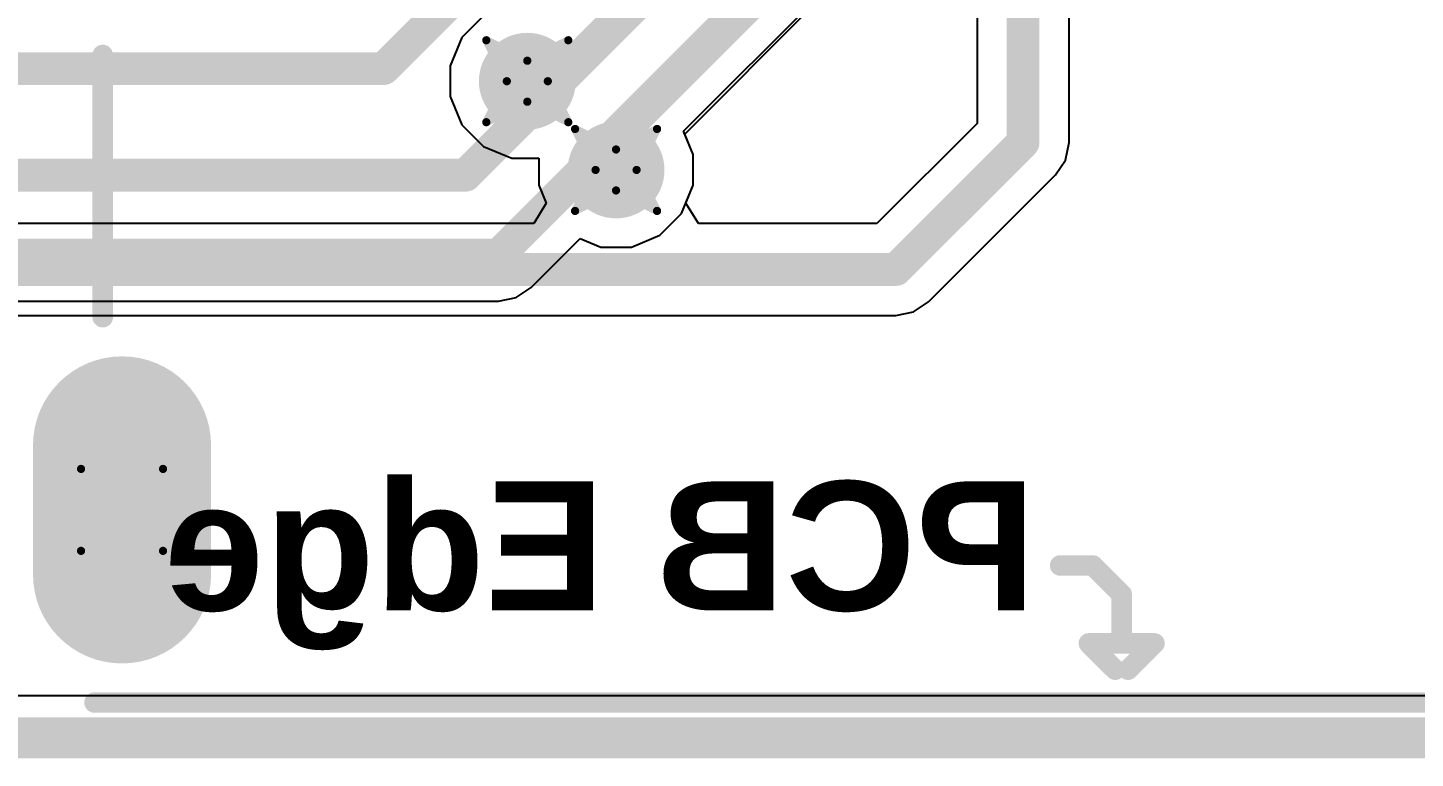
# Model space of a CAD drawing. Header units: inches. Extents: x -11 to 1110, y -7 to 455.
# Drawn here: x 638.62 to 647.21, y -0.13 to 4.4 of the extents above; entities that cross this region are included whole.
import ezdxf

# ---------------------------------------------------------------- set-up
doc = ezdxf.new("R2010")
doc.units = ezdxf.units.IN
for name, color, linetype in [('Board_outline', 216, 'Continuous'), ('Bottom Layer', 5, 'Continuous'), ('Bottom Overlay', 54, 'Continuous'), ('Bottom Solder', 6, 'Continuous'), ('Drill Drawing', 1, 'Continuous'), ('Multi-Layer', 9, 'Continuous'), ('Pad Holes', 156, 'Continuous'), ('Top Layer', 1, 'Continuous'), ('Top Solder', 216, 'Continuous'), ('Via Holes', 16, 'Continuous')]:
    doc.layers.add(name, color=color, linetype=linetype)
doc.styles.add('Arial_Bold', font='', dxfattribs={"height": 0.2})
doc.styles.get('Arial_Bold').set_extended_font_data('Arial', bold=True)

msp = doc.modelspace()

# ---------------------------------------------------------------- hatches: boundary and pattern name
at = {"layer": 'Bottom Layer'}
h = msp.add_hatch(color=5, dxfattribs=at)
edge = h.paths.add_edge_path()
edge.add_arc((641.71032186, 4.0688768), 0.2999994, 0, 360)
h = msp.add_hatch(color=5, dxfattribs=at)
edge = h.paths.add_edge_path()
edge.add_arc((642.26030806, 3.5188906), 0.2999994, 0, 360)
h = msp.add_hatch(color=5, dxfattribs=at)
edge = h.paths.add_edge_path()
edge.add_arc((639.1993947, 1.81216935), 0.4499991, 0, 180)
edge.add_line((638.7493956, 1.81216935), (638.7493956, 1.01216841))
edge.add_arc((639.1993947, 1.01216841), 0.4499991, 180, 360)
edge.add_line((639.6493938, 1.01216841), (639.6493938, 1.81216935))
at = {"layer": 'Bottom Solder'}
h = msp.add_hatch(color=6, dxfattribs=at)
edge = h.paths.add_edge_path()
edge.add_arc((639.1993947, 1.81216935), 0.5515991, 0, 180)
edge.add_line((638.6477956, 1.81216935), (638.6477956, 1.01216841))
edge.add_arc((639.1993947, 1.01216841), 0.5515991, 180, 360)
edge.add_line((639.7509938, 1.01216841), (639.7509938, 1.81216935))
at = {"layer": 'Multi-Layer'}
h = msp.add_hatch(color=9, dxfattribs=at)
edge = h.paths.add_edge_path()
edge.add_arc((639.1993947, 1.81216935), 0.4499991, 0, 180)
edge.add_line((638.7493956, 1.81216935), (638.7493956, 1.01216841))
edge.add_arc((639.1993947, 1.01216841), 0.4499991, 180, 360)
edge.add_line((639.6493938, 1.01216841), (639.6493938, 1.81216935))
at = {"layer": 'Pad Holes'}
h = msp.add_hatch(color=7, dxfattribs=at)
edge = h.paths.add_edge_path()
edge.add_arc((639.1993947, 1.01216841), 0.2999994, 180, 360)
edge.add_line((639.4993941, 1.01216841), (639.4993941, 1.81216935))
edge.add_arc((639.1993947, 1.81216935), 0.2999994, 0, 180)
edge.add_line((638.8993952999999, 1.81216935), (638.8993952999999, 1.01216841))
at = {"layer": 'Top Layer'}
h = msp.add_hatch(color=1, dxfattribs=at)
edge = h.paths.add_edge_path()
edge.add_arc((641.71032186, 4.0688768), 0.2999994, 0, 360)
h = msp.add_hatch(color=1, dxfattribs=at)
edge = h.paths.add_edge_path()
edge.add_arc((642.26030806, 3.5188906), 0.2999994, 0, 360)
h = msp.add_hatch(color=1, dxfattribs=at)
edge = h.paths.add_edge_path()
edge.add_arc((639.1993947, 1.81216935), 0.4499991, 0, 180)
edge.add_line((638.7493956, 1.81216935), (638.7493956, 1.01216841))
edge.add_arc((639.1993947, 1.01216841), 0.4499991, 180, 360)
edge.add_line((639.6493938, 1.01216841), (639.6493938, 1.81216935))
at = {"layer": 'Top Solder'}
h = msp.add_hatch(color=216, dxfattribs=at)
edge = h.paths.add_edge_path()
edge.add_arc((639.1993947, 1.81216935), 0.5515991, 0, 180)
edge.add_line((638.6477956, 1.81216935), (638.6477956, 1.01216841))
edge.add_arc((639.1993947, 1.01216841), 0.5515991, 180, 360)
edge.add_line((639.7509938, 1.01216841), (639.7509938, 1.81216935))
at = {"layer": 'Via Holes'}
h = msp.add_hatch(color=7, dxfattribs=at)
edge = h.paths.add_edge_path()
edge.add_arc((641.71032186, 4.0688768), 0.1499997, 0, 360)
h = msp.add_hatch(color=7, dxfattribs=at)
edge = h.paths.add_edge_path()
edge.add_arc((642.26030806, 3.5188906), 0.1499997, 0, 360)

# ---------------------------------------------------------------- linework, layer by layer
at = {"layer": 'Board_outline'}
msp.add_lwpolyline([(0, 0, 0.254, 0.254, 0), (703.99999916, 0, 0.254, 0.254, 0)], format="xyseb", dxfattribs=at)
at = {"layer": 'Bottom Layer'}
for p, q in [((642.68549136, 3.740955179999999), (643.47582252, 4.53128888)), ((642.73810746, 3.61392978), (642.68549136, 3.740955179999999)), ((642.73810746, 3.42385142), (642.73810746, 3.61392978)), ((642.66536694, 3.24823836), (642.73810746, 3.42385142)), ((642.5309603, 3.11383172), (642.66536694, 3.24823836)), ((642.35534724, 3.0410912), (642.5309603, 3.11383172)), ((641.87926742, 2.93473124), (642.03824094, 3.0937073)), ((642.03824094, 3.0937073), (642.16526888, 3.0410912)), ((642.16526888, 3.0410912), (642.35534724, 3.0410912)), ((641.7341953199999, 2.78966168), (641.87925218, 2.93472108)), ((641.87925218, 2.93472108), (641.87926742, 2.93473124)), ((641.64177488, 2.7279092), (641.7341953199999, 2.78966168)), ((634.6454414, 2.70622522), (641.5327453799999, 2.70622522)), ((641.5327453799999, 2.70622522), (641.53275808, 2.70622268)), ((641.53275808, 2.70622268), (641.64177488, 2.7279092)), ((703.741036, 0.25896316), (631.26968234, 0.25896316))]:
    msp.add_line(p, q, dxfattribs=at)
for points in [[(640.81959974, 4.14679892, 0.2032, 0.2032, 0), (641.7743959, 5.10159508, 0.2032, 0.2032, 0)], [(641.9100776199999, 4.0688768, 0.2032, 0.2032, 0), (642.7743939000001, 4.93319308, 0.2032, 0.2032, 0)], [(642.26030806, 3.71864636, 0.2032, 0.2032, 0), (643.2743929, 4.7327312, 0.2032, 0.2032, 0)], [(637.8223997399999, 4.14679892, 0.2032, 0.2032, 0), (640.81959974, 4.14679892, 0.2032, 0.2032, 0)], [(641.71032186, 4.0688768, 0.2032, 0.2032, 0), (641.9100776199999, 4.0688768, 0.2032, 0.2032, 0)], [(641.71032186, 3.86912104, 0.2032, 0.2032, 0), (641.71032186, 4.0688768, 0.2032, 0.2032, 0)], [(641.32759974, 3.48639892, 0.2032, 0.2032, 0), (641.71032186, 3.86912104, 0.2032, 0.2032, 0)], [(642.26030806, 3.5188906, 0.2032, 0.2032, 0), (642.26030806, 3.71864636, 0.2032, 0.2032, 0)], [(641.6778301799999, 3.13616848, 0.2032, 0.2032, 0), (642.0605522999999, 3.5188906, 0.2032, 0.2032, 0)], [(642.0605522999999, 3.5188906, 0.2032, 0.2032, 0), (642.26030806, 3.5188906, 0.2032, 0.2032, 0)], [(637.0065999999999, 3.48639892, 0.2032, 0.2032, 0), (641.32759974, 3.48639892, 0.2032, 0.2032, 0)], [(641.53275808, 2.99109892, 0.2032, 0.2032, 0), (641.67782764, 3.13616848, 0.2032, 0.2032, 0)], [(641.67782764, 3.13616848, 0.2032, 0.2032, 0), (641.6778301799999, 3.13616848, 0.2032, 0.2032, 0)], [(634.6454414, 2.99109892, 0.2032, 0.2032, 0), (641.53275808, 2.99109892, 0.2032, 0.2032, 0)]]:
    msp.add_lwpolyline(points, format="xyseb", dxfattribs=at)
for points in [[(640.76879974, 4.14679892, 0.1016, 0.1016, 1), (640.8703997399999, 4.14679892, 0.1016, 0.1016, 1)], [(640.76879974, 4.14679892, 0.1016, 0.1016, 1), (640.8703997399999, 4.14679892, 0.1016, 0.1016, 1)], [(641.6595218599999, 4.0688768, 0.1016, 0.1016, 1), (641.76112186, 4.0688768, 0.1016, 0.1016, 1)], [(641.6595218599999, 4.0688768, 0.1016, 0.1016, 1), (641.76112186, 4.0688768, 0.1016, 0.1016, 1)], [(641.85927762, 4.0688768, 0.1016, 0.1016, 1), (641.9608776199999, 4.0688768, 0.1016, 0.1016, 1)], [(641.85927762, 4.0688768, 0.1016, 0.1016, 1), (641.9608776199999, 4.0688768, 0.1016, 0.1016, 1)], [(641.6595218599999, 3.86912104, 0.1016, 0.1016, 1), (641.76112186, 3.86912104, 0.1016, 0.1016, 1)], [(641.6595218599999, 3.86912104, 0.1016, 0.1016, 1), (641.76112186, 3.86912104, 0.1016, 0.1016, 1)], [(642.20950806, 3.71864636, 0.1016, 0.1016, 1), (642.3111080599999, 3.71864636, 0.1016, 0.1016, 1)], [(642.20950806, 3.71864636, 0.1016, 0.1016, 1), (642.3111080599999, 3.71864636, 0.1016, 0.1016, 1)], [(642.0097523, 3.5188906, 0.1016, 0.1016, 1), (642.1113523, 3.5188906, 0.1016, 0.1016, 1)], [(642.0097523, 3.5188906, 0.1016, 0.1016, 1), (642.1113523, 3.5188906, 0.1016, 0.1016, 1)], [(642.20950806, 3.5188906, 0.1016, 0.1016, 1), (642.3111080599999, 3.5188906, 0.1016, 0.1016, 1)], [(642.20950806, 3.5188906, 0.1016, 0.1016, 1), (642.3111080599999, 3.5188906, 0.1016, 0.1016, 1)], [(641.27679974, 3.48639892, 0.1016, 0.1016, 1), (641.37839974, 3.48639892, 0.1016, 0.1016, 1)], [(641.27679974, 3.48639892, 0.1016, 0.1016, 1), (641.37839974, 3.48639892, 0.1016, 0.1016, 1)], [(641.6270276399999, 3.13616848, 0.1016, 0.1016, 1), (641.72862764, 3.13616848, 0.1016, 0.1016, 1)], [(641.6270276399999, 3.13616848, 0.1016, 0.1016, 1), (641.72862764, 3.13616848, 0.1016, 0.1016, 1)], [(641.6270301799999, 3.13616848, 0.1016, 0.1016, 1), (641.72863018, 3.13616848, 0.1016, 0.1016, 1)], [(641.6270301799999, 3.13616848, 0.1016, 0.1016, 1), (641.72863018, 3.13616848, 0.1016, 0.1016, 1)], [(641.4819580799999, 2.99109892, 0.1016, 0.1016, 1), (641.58355808, 2.99109892, 0.1016, 0.1016, 1)], [(641.4819580799999, 2.99109892, 0.1016, 0.1016, 1), (641.58355808, 2.99109892, 0.1016, 0.1016, 1)]]:
    msp.add_lwpolyline(points, format="xyseb", close=True, dxfattribs=at)
at = {"layer": 'Bottom Overlay'}
for points in [[(639.07979372, 2.606167, 0.127, 0.127, 0), (639.07979372, 4.231767, 0.127, 0.127, 0)], [(645.01179354, 1.06756708, 0.127, 0.127, 0), (645.21499354, 1.06756708, 0.127, 0.127, 0)], [(645.21499354, 1.06756708, 0.127, 0.127, 0), (645.39279354, 0.8897670799999999, 0.127, 0.127, 0)], [(645.39279354, 0.58496708, 0.127, 0.127, 0), (645.39279354, 0.8897670799999999, 0.127, 0.127, 0)], [(645.1895935399999, 0.58496708, 0.127, 0.127, 0), (645.39279354, 0.58496708, 0.127, 0.127, 0)], [(645.1895935399999, 0.58496708, 0.127, 0.127, 0), (645.3527936199999, 0.421767, 0.127, 0.127, 0)], [(645.39279354, 0.58496708, 0.127, 0.127, 0), (645.5959935399999, 0.58496708, 0.127, 0.127, 0)], [(645.43279346, 0.421767, 0.127, 0.127, 0), (645.5959935399999, 0.58496708, 0.127, 0.127, 0)], [(639.0289937199999, 0.21817076, 0.127, 0.127, 0), (648.01979362, 0.21817076, 0.127, 0.127, 0)]]:
    msp.add_lwpolyline(points, format="xyseb", dxfattribs=at)
for points in [[(639.0480437199999, 4.231767, 0.0635, 0.0635, 1), (639.11154372, 4.231767, 0.0635, 0.0635, 1)], [(639.0480437199999, 2.606167, 0.0635, 0.0635, 1), (639.11154372, 2.606167, 0.0635, 0.0635, 1)], [(644.98004354, 1.06756708, 0.0635, 0.0635, 1), (645.04354354, 1.06756708, 0.0635, 0.0635, 1)], [(645.1832435399999, 1.06756708, 0.0635, 0.0635, 1), (645.24674354, 1.06756708, 0.0635, 0.0635, 1)], [(645.1832435399999, 1.06756708, 0.0635, 0.0635, 1), (645.24674354, 1.06756708, 0.0635, 0.0635, 1)], [(645.36104354, 0.8897670799999999, 0.0635, 0.0635, 1), (645.4245435400001, 0.8897670799999999, 0.0635, 0.0635, 1)], [(645.36104354, 0.8897670799999999, 0.0635, 0.0635, 1), (645.4245435400001, 0.8897670799999999, 0.0635, 0.0635, 1)], [(645.15784354, 0.58496708, 0.0635, 0.0635, 1), (645.2213435399999, 0.58496708, 0.0635, 0.0635, 1)], [(645.15784354, 0.58496708, 0.0635, 0.0635, 1), (645.2213435399999, 0.58496708, 0.0635, 0.0635, 1)], [(645.36104354, 0.58496708, 0.0635, 0.0635, 1), (645.4245435400001, 0.58496708, 0.0635, 0.0635, 1)], [(645.36104354, 0.58496708, 0.0635, 0.0635, 1), (645.4245435400001, 0.58496708, 0.0635, 0.0635, 1)], [(645.36104354, 0.58496708, 0.0635, 0.0635, 1), (645.4245435400001, 0.58496708, 0.0635, 0.0635, 1)], [(645.5642435399999, 0.58496708, 0.0635, 0.0635, 1), (645.62774354, 0.58496708, 0.0635, 0.0635, 1)], [(645.5642435399999, 0.58496708, 0.0635, 0.0635, 1), (645.62774354, 0.58496708, 0.0635, 0.0635, 1)], [(645.32104362, 0.421767, 0.0635, 0.0635, 1), (645.38454362, 0.421767, 0.0635, 0.0635, 1)], [(645.40104346, 0.421767, 0.0635, 0.0635, 1), (645.46454346, 0.421767, 0.0635, 0.0635, 1)], [(638.9972437199999, 0.21817076, 0.0635, 0.0635, 1), (639.06074372, 0.21817076, 0.0635, 0.0635, 1)]]:
    msp.add_lwpolyline(points, format="xyseb", close=True, dxfattribs=at)
at = {"layer": 'Drill Drawing'}
for points in [[(641.45632186, 4.3228768, 0.0508, 0.0508, 0), (641.71032186, 4.1958768, 0.0508, 0.0508, 0)], [(641.45632186, 4.3228768, 0.0508, 0.0508, 0), (641.58332186, 4.0688768, 0.0508, 0.0508, 0)], [(641.71032186, 4.1958768, 0.0508, 0.0508, 0), (641.9643218599999, 4.3228768, 0.0508, 0.0508, 0)], [(641.83732186, 4.0688768, 0.0508, 0.0508, 0), (641.9643218599999, 4.3228768, 0.0508, 0.0508, 0)], [(641.45632186, 3.8148768, 0.0508, 0.0508, 0), (641.58332186, 4.0688768, 0.0508, 0.0508, 0)], [(641.83732186, 4.0688768, 0.0508, 0.0508, 0), (641.9643218599999, 3.8148768, 0.0508, 0.0508, 0)], [(641.45632186, 3.8148768, 0.0508, 0.0508, 0), (641.71032186, 3.9418768, 0.0508, 0.0508, 0)], [(641.71032186, 3.9418768, 0.0508, 0.0508, 0), (641.9643218599999, 3.8148768, 0.0508, 0.0508, 0)], [(642.0063080599999, 3.7728906, 0.0508, 0.0508, 0), (642.26030806, 3.6458906, 0.0508, 0.0508, 0)], [(642.0063080599999, 3.7728906, 0.0508, 0.0508, 0), (642.13330806, 3.5188906, 0.0508, 0.0508, 0)], [(642.26030806, 3.6458906, 0.0508, 0.0508, 0), (642.51430806, 3.7728906, 0.0508, 0.0508, 0)], [(642.38730806, 3.5188906, 0.0508, 0.0508, 0), (642.51430806, 3.7728906, 0.0508, 0.0508, 0)], [(642.0063080599999, 3.264890599999999, 0.0508, 0.0508, 0), (642.13330806, 3.5188906, 0.0508, 0.0508, 0)], [(642.38730806, 3.5188906, 0.0508, 0.0508, 0), (642.51430806, 3.264890599999999, 0.0508, 0.0508, 0)], [(642.0063080599999, 3.264890599999999, 0.0508, 0.0508, 0), (642.26030806, 3.3918906, 0.0508, 0.0508, 0)], [(642.26030806, 3.3918906, 0.0508, 0.0508, 0), (642.51430806, 3.264890599999999, 0.0508, 0.0508, 0)], [(638.9453947, 1.66616888, 0.0508, 0.0508, 0), (639.4533947, 1.66616888, 0.0508, 0.0508, 0)], [(638.9453947, 1.15816888, 0.0508, 0.0508, 0), (638.9453947, 1.66616888, 0.0508, 0.0508, 0)], [(639.4533947, 1.15816888, 0.0508, 0.0508, 0), (639.4533947, 1.66616888, 0.0508, 0.0508, 0)], [(638.9453947, 1.15816888, 0.0508, 0.0508, 0), (639.4533947, 1.15816888, 0.0508, 0.0508, 0)]]:
    msp.add_lwpolyline(points, format="xyseb", dxfattribs=at)
for points in [[(641.44362186, 4.3228768, 0.0254, 0.0254, 1), (641.4690218599999, 4.3228768, 0.0254, 0.0254, 1)], [(641.44362186, 4.3228768, 0.0254, 0.0254, 1), (641.4690218599999, 4.3228768, 0.0254, 0.0254, 1)], [(641.9516218599999, 4.3228768, 0.0254, 0.0254, 1), (641.97702186, 4.3228768, 0.0254, 0.0254, 1)], [(641.9516218599999, 4.3228768, 0.0254, 0.0254, 1), (641.97702186, 4.3228768, 0.0254, 0.0254, 1)], [(641.6976218599999, 4.1958768, 0.0254, 0.0254, 1), (641.72302186, 4.1958768, 0.0254, 0.0254, 1)], [(641.6976218599999, 4.1958768, 0.0254, 0.0254, 1), (641.72302186, 4.1958768, 0.0254, 0.0254, 1)], [(641.57062186, 4.0688768, 0.0254, 0.0254, 1), (641.59602186, 4.0688768, 0.0254, 0.0254, 1)], [(641.57062186, 4.0688768, 0.0254, 0.0254, 1), (641.59602186, 4.0688768, 0.0254, 0.0254, 1)], [(641.82462186, 4.0688768, 0.0254, 0.0254, 1), (641.85002186, 4.0688768, 0.0254, 0.0254, 1)], [(641.82462186, 4.0688768, 0.0254, 0.0254, 1), (641.85002186, 4.0688768, 0.0254, 0.0254, 1)], [(641.6976218599999, 3.9418768, 0.0254, 0.0254, 1), (641.72302186, 3.9418768, 0.0254, 0.0254, 1)], [(641.6976218599999, 3.9418768, 0.0254, 0.0254, 1), (641.72302186, 3.9418768, 0.0254, 0.0254, 1)], [(641.44362186, 3.8148768, 0.0254, 0.0254, 1), (641.4690218599999, 3.8148768, 0.0254, 0.0254, 1)], [(641.44362186, 3.8148768, 0.0254, 0.0254, 1), (641.4690218599999, 3.8148768, 0.0254, 0.0254, 1)], [(641.9516218599999, 3.8148768, 0.0254, 0.0254, 1), (641.97702186, 3.8148768, 0.0254, 0.0254, 1)], [(641.9516218599999, 3.8148768, 0.0254, 0.0254, 1), (641.97702186, 3.8148768, 0.0254, 0.0254, 1)], [(641.99360806, 3.7728906, 0.0254, 0.0254, 1), (642.0190080599999, 3.7728906, 0.0254, 0.0254, 1)], [(641.99360806, 3.7728906, 0.0254, 0.0254, 1), (642.0190080599999, 3.7728906, 0.0254, 0.0254, 1)], [(642.50160806, 3.7728906, 0.0254, 0.0254, 1), (642.52700806, 3.7728906, 0.0254, 0.0254, 1)], [(642.50160806, 3.7728906, 0.0254, 0.0254, 1), (642.52700806, 3.7728906, 0.0254, 0.0254, 1)], [(642.24760806, 3.6458906, 0.0254, 0.0254, 1), (642.2730080599999, 3.6458906, 0.0254, 0.0254, 1)], [(642.24760806, 3.6458906, 0.0254, 0.0254, 1), (642.2730080599999, 3.6458906, 0.0254, 0.0254, 1)], [(642.12060806, 3.5188906, 0.0254, 0.0254, 1), (642.14600806, 3.5188906, 0.0254, 0.0254, 1)], [(642.12060806, 3.5188906, 0.0254, 0.0254, 1), (642.14600806, 3.5188906, 0.0254, 0.0254, 1)], [(642.3746080599999, 3.5188906, 0.0254, 0.0254, 1), (642.40000806, 3.5188906, 0.0254, 0.0254, 1)], [(642.3746080599999, 3.5188906, 0.0254, 0.0254, 1), (642.40000806, 3.5188906, 0.0254, 0.0254, 1)], [(642.24760806, 3.3918906, 0.0254, 0.0254, 1), (642.2730080599999, 3.3918906, 0.0254, 0.0254, 1)], [(642.24760806, 3.3918906, 0.0254, 0.0254, 1), (642.2730080599999, 3.3918906, 0.0254, 0.0254, 1)], [(641.99360806, 3.264890599999999, 0.0254, 0.0254, 1), (642.0190080599999, 3.264890599999999, 0.0254, 0.0254, 1)], [(641.99360806, 3.264890599999999, 0.0254, 0.0254, 1), (642.0190080599999, 3.264890599999999, 0.0254, 0.0254, 1)], [(642.50160806, 3.264890599999999, 0.0254, 0.0254, 1), (642.52700806, 3.264890599999999, 0.0254, 0.0254, 1)], [(642.50160806, 3.264890599999999, 0.0254, 0.0254, 1), (642.52700806, 3.264890599999999, 0.0254, 0.0254, 1)], [(638.9326947, 1.66616888, 0.0254, 0.0254, 1), (638.9580947, 1.66616888, 0.0254, 0.0254, 1)], [(638.9326947, 1.66616888, 0.0254, 0.0254, 1), (638.9580947, 1.66616888, 0.0254, 0.0254, 1)], [(639.4406946999999, 1.66616888, 0.0254, 0.0254, 1), (639.4660947, 1.66616888, 0.0254, 0.0254, 1)], [(639.4406946999999, 1.66616888, 0.0254, 0.0254, 1), (639.4660947, 1.66616888, 0.0254, 0.0254, 1)], [(638.9326947, 1.15816888, 0.0254, 0.0254, 1), (638.9580947, 1.15816888, 0.0254, 0.0254, 1)], [(638.9326947, 1.15816888, 0.0254, 0.0254, 1), (638.9580947, 1.15816888, 0.0254, 0.0254, 1)], [(639.4406946999999, 1.15816888, 0.0254, 0.0254, 1), (639.4660947, 1.15816888, 0.0254, 0.0254, 1)], [(639.4406946999999, 1.15816888, 0.0254, 0.0254, 1), (639.4660947, 1.15816888, 0.0254, 0.0254, 1)]]:
    msp.add_lwpolyline(points, format="xyseb", close=True, dxfattribs=at)
at = {"layer": 'Top Layer'}
for p, q in [((642.6780517, 3.75891552), (644.61472296, 5.69558932)), ((644.49712604, 4.594161499999999), (644.49712604, 3.80759716)), ((645.0668734399999, 3.689598919999999), (645.0668734399999, 4.594161499999999)), ((641.43966962, 4.473935679999999), (641.30526298, 4.33952904)), ((641.30526298, 4.33952904), (641.23252246, 4.16391598)), ((641.23252246, 4.16391598), (641.23252246, 3.973837619999999)), ((641.23252246, 3.973837619999999), (641.30526298, 3.79822456)), ((641.30526298, 3.79822456), (641.43966962, 3.66381792)), ((644.49712604, 3.80759716), (643.8765989599999, 3.18707262)), ((642.73810746, 3.61392978), (642.6780517, 3.75891552)), ((641.43966962, 3.66381792), (641.61528268, 3.5910774)), ((642.73810746, 3.42385142), (642.73810746, 3.61392978)), ((645.04518946, 3.58058212), (645.0668734399999, 3.689598919999999)), ((641.61528268, 3.5910774), (641.78250866, 3.5910774)), ((641.78250866, 3.5910774), (641.78250866, 3.42385142)), ((644.98343698, 3.48816168), (645.04518946, 3.58058212)), ((644.1960369799999, 2.70076168), (644.98342936, 3.4881566)), ((644.98342936, 3.4881566), (644.98343698, 3.48816168)), ((641.78250866, 3.42385142), (641.8279797399999, 3.31407516)), ((642.69263638, 3.31407516), (642.73810746, 3.42385142)), ((641.8279797399999, 3.31407516), (641.7504792599999, 3.18707262)), ((642.77013686, 3.18707262), (642.69263638, 3.31407516)), ((641.7504792599999, 3.18707262), (633.01280052, 3.18707262)), ((643.8765989599999, 3.18707262), (642.77013686, 3.18707262)), ((644.10361654, 2.6390092), (644.1960369799999, 2.70076168)), ((632.8948124399999, 2.61732522), (643.9945870399999, 2.61732522)), ((643.9945870399999, 2.61732522), (643.99459974, 2.61732268)), ((643.99459974, 2.61732268), (644.10361654, 2.6390092)), ((703.741036, 0.25896316), (631.32048234, 0.25896316))]:
    msp.add_line(p, q, dxfattribs=at)
for points in [[(642.26030806, 3.74404636, 0.2032, 0.2032, 0), (644.41329334, 5.89703164, 0.2032, 0.2032, 0)], [(641.8846776199999, 4.0688768, 0.2032, 0.2032, 0), (643.63549454, 5.819693719999999, 0.2032, 0.2032, 0)], [(644.78199974, 3.689598919999999, 0.2032, 0.2032, 0), (644.78199974, 4.98499892, 0.2032, 0.2032, 0)], [(641.71032186, 4.0688768, 0.2032, 0.2032, 0), (641.8846776199999, 4.0688768, 0.2032, 0.2032, 0)], [(642.26030806, 3.5188906, 0.2032, 0.2032, 0), (642.26030806, 3.74404636, 0.2032, 0.2032, 0)], [(643.99459974, 2.90219892, 0.2032, 0.2032, 0), (644.78199974, 3.689598919999999, 0.2032, 0.2032, 0)], [(632.8947997399999, 2.90219892, 0.2032, 0.2032, 0), (643.99459974, 2.90219892, 0.2032, 0.2032, 0)]]:
    msp.add_lwpolyline(points, format="xyseb", dxfattribs=at)
for points in [[(641.6595218599999, 4.0688768, 0.1016, 0.1016, 1), (641.76112186, 4.0688768, 0.1016, 0.1016, 1)], [(641.83387762, 4.0688768, 0.1016, 0.1016, 1), (641.93547762, 4.0688768, 0.1016, 0.1016, 1)], [(641.83387762, 4.0688768, 0.1016, 0.1016, 1), (641.93547762, 4.0688768, 0.1016, 0.1016, 1)], [(642.20950806, 3.74404636, 0.1016, 0.1016, 1), (642.3111080599999, 3.74404636, 0.1016, 0.1016, 1)], [(642.20950806, 3.74404636, 0.1016, 0.1016, 1), (642.3111080599999, 3.74404636, 0.1016, 0.1016, 1)], [(644.73119974, 3.689598919999999, 0.1016, 0.1016, 1), (644.8327997399999, 3.689598919999999, 0.1016, 0.1016, 1)], [(644.73119974, 3.689598919999999, 0.1016, 0.1016, 1), (644.8327997399999, 3.689598919999999, 0.1016, 0.1016, 1)], [(642.20950806, 3.5188906, 0.1016, 0.1016, 1), (642.3111080599999, 3.5188906, 0.1016, 0.1016, 1)], [(643.9437997399999, 2.90219892, 0.1016, 0.1016, 1), (644.04539974, 2.90219892, 0.1016, 0.1016, 1)], [(643.9437997399999, 2.90219892, 0.1016, 0.1016, 1), (644.04539974, 2.90219892, 0.1016, 0.1016, 1)]]:
    msp.add_lwpolyline(points, format="xyseb", close=True, dxfattribs=at)

# ---------------------------------------------------------------- texts
at = {"layer": 'Bottom Overlay', "style": 'Arial_Bold', "text_generation_flag": 2}
msp.add_text('PCB Edge', height=0.8000009399999999, rotation=360, dxfattribs=at).set_placement((644.8626041, 0.78903576))

doc.saveas('drawing.dxf')
